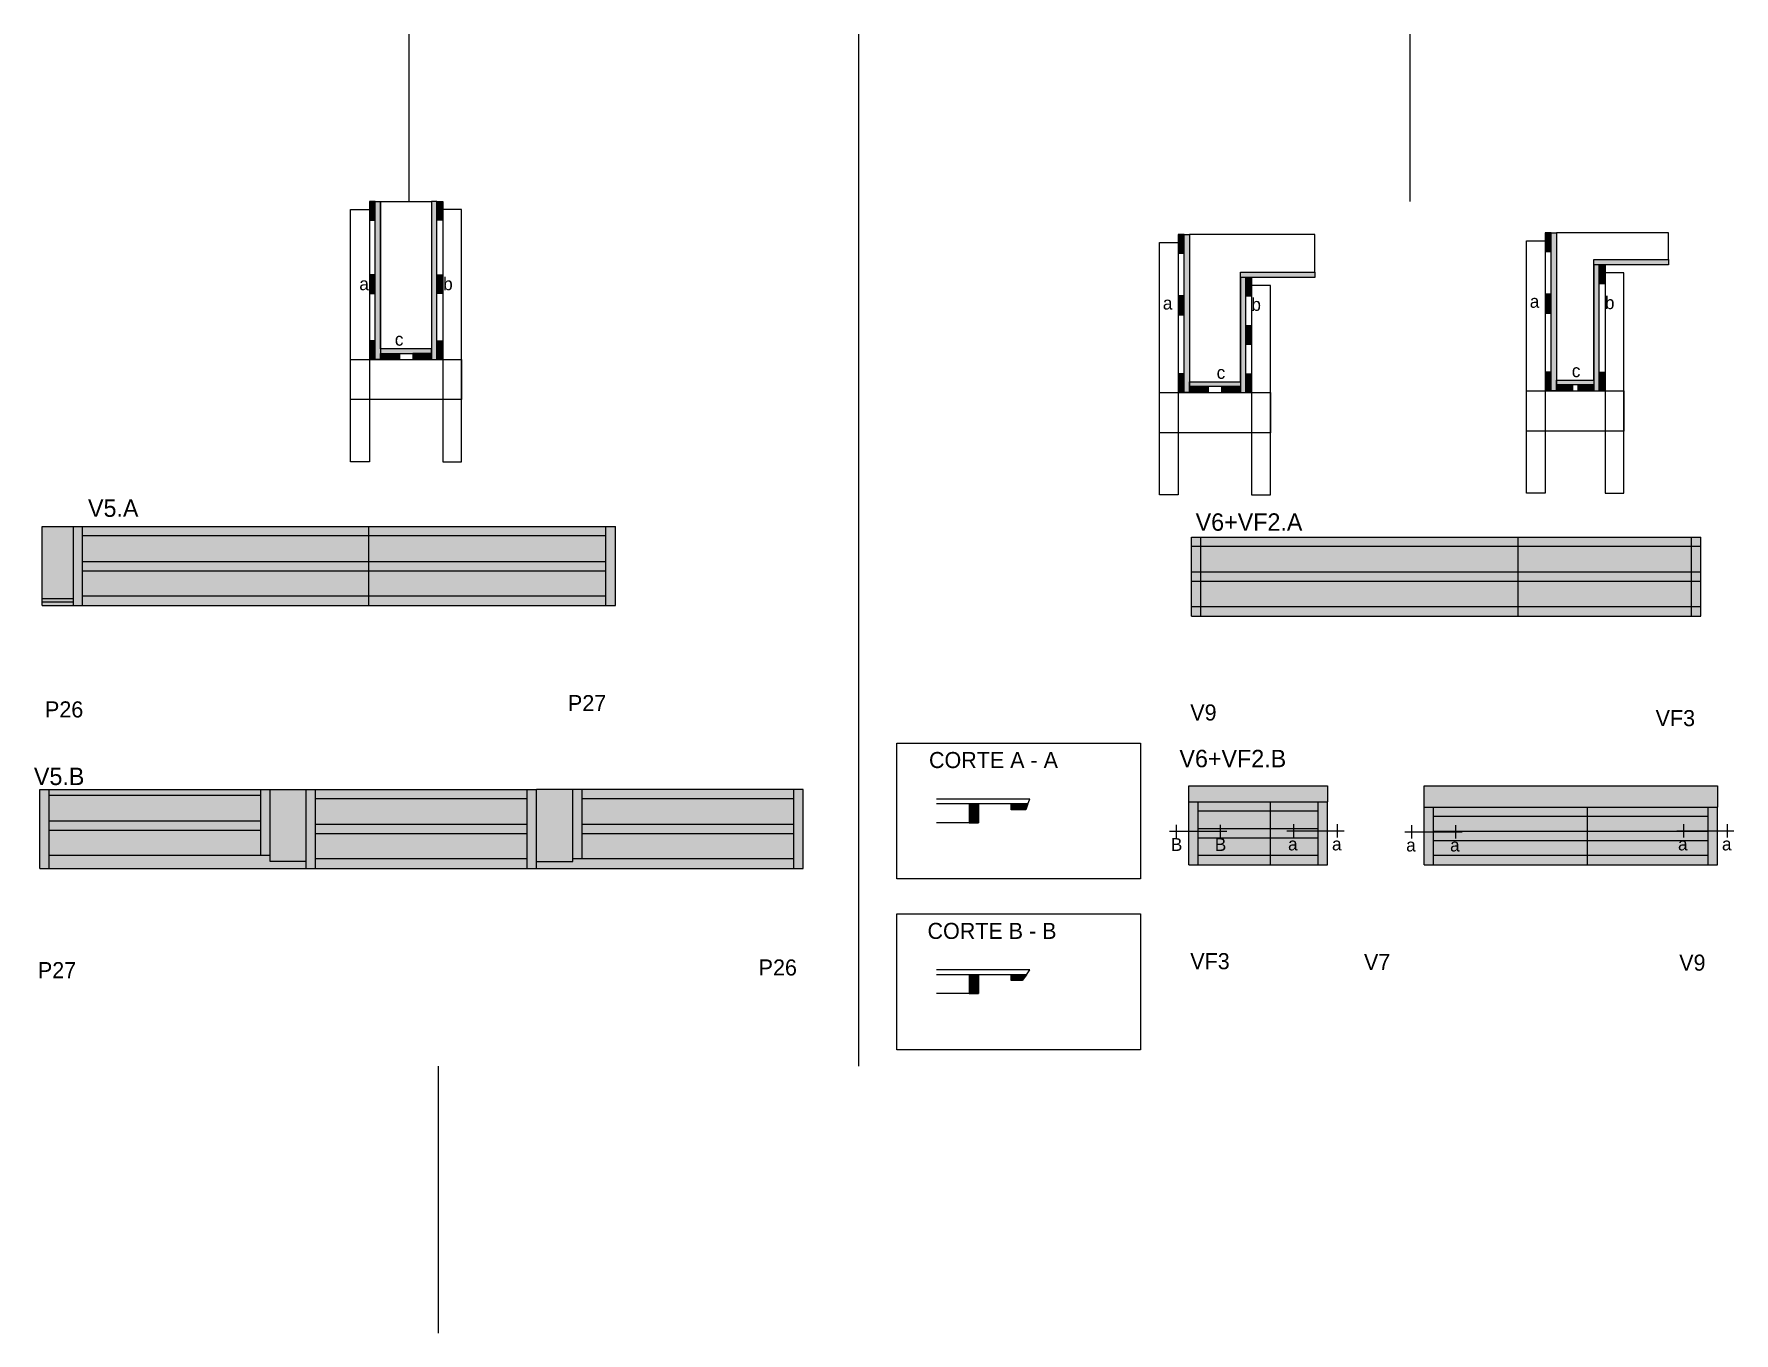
# Model space of a CAD drawing. Header units: metres. Extents: x 7770 to 9040, y 4962 to 5932.
import ezdxf

# ---------------------------------------------------------------- set-up
doc = ezdxf.new("R2010")
doc.units = ezdxf.units.M
for name, color, linetype in [('5', 7, 'Continuous'), ('CONCRETO', 7, 'Continuous'), ('COTA', 7, 'Continuous'), ('Cotas', 7, 'Continuous'), ('detalhes', 7, 'Continuous'), ('Hachura', 7, 'Continuous'), ('Madeira', 7, 'Continuous'), ('NOMENCLATURA', 7, 'Continuous'), ('Painéis', 7, 'Continuous'), ('REAPROVEITAMENTO', 7, 'Continuous'), ('SARR_2.2x7', 7, 'Continuous'), ('SARR_3.5x7', 7, 'Continuous'), ('SARR_EDITAR', 7, 'Continuous'), ('TEXTO PILAR', 7, 'Continuous'), ('Texto Seção', 7, 'Continuous')]:
    doc.layers.add(name, color=color, linetype=linetype)

msp = doc.modelspace()

# ---------------------------------------------------------------- hatches: boundary and pattern name
at = {"layer": 'COTA'}
h = msp.add_hatch(color=7, dxfattribs=at)
h.dxf.hatch_style = 1
h.paths.add_polyline_path([(7799.5, 5564.1), (7776.5, 5564.1), (7776.5, 5564.1), (7776.5, 5510.1), (7776.5, 5510.1), (7799.5, 5510.1), (7799.5, 5510.1), (7799.5, 5564.1)])
h = msp.add_hatch(color=7, dxfattribs=at)
h.dxf.hatch_style = 1
h.paths.add_polyline_path([(8736.2, 5370.6), (8632.7, 5370.6), (8632.7, 5358.6), (8736.2, 5358.6), (8736.2, 5370.6)])
h = msp.add_hatch(color=7, dxfattribs=at)
h.dxf.hatch_style = 1
h.paths.add_polyline_path([(9027.4, 5370.6), (8808.4, 5370.6), (8808.4, 5354.6), (9027.4, 5354.6), (9027.4, 5370.6)])
h = msp.add_hatch(color=7, dxfattribs=at)
h.dxf.hatch_style = 1
h.paths.add_polyline_path([(7973.7, 5367.9), (7946.7, 5367.9), (7946.7, 5313.9), (7973.7, 5313.9), (7973.7, 5367.9)])
h = msp.add_hatch(color=7, dxfattribs=at)
h.dxf.hatch_style = 1
h.paths.add_polyline_path([(8172.7, 5365.7), (8172.7, 5367.9), (8145.7, 5367.9), (8145.7, 5313.9), (8172.7, 5313.9), (8172.7, 5365.7)])
at = {"layer": 'Hachura'}
h = msp.add_hatch(color=7, dxfattribs=at)
h.dxf.hatch_style = 1
h.paths.add_polyline_path([(8020.8, 5792.9), (8025.2, 5792.9), (8025.2, 5792.9), (8025.2, 5806.9), (8025.2, 5806.9), (8020.8, 5806.9), (8020.8, 5806.9), (8020.8, 5792.9)])
h = msp.add_hatch(color=7, dxfattribs=at)
h.dxf.hatch_style = 1
h.paths.add_polyline_path([(8029.2, 5806.9), (8025.2, 5806.9), (8025.2, 5806.9), (8025.2, 5688.9), (8025.2, 5688.9), (8029.2, 5688.9), (8029.2, 5688.9), (8029.2, 5806.9)])
h = msp.add_hatch(color=7, dxfattribs=at)
h.dxf.hatch_style = 1
h.paths.add_polyline_path([(8071.2, 5806.9), (8067.2, 5806.9), (8067.2, 5806.9), (8067.2, 5688.9), (8067.2, 5688.9), (8071.2, 5688.9), (8071.2, 5688.9), (8071.2, 5806.9)])
h = msp.add_hatch(color=7, dxfattribs=at)
h.dxf.hatch_style = 1
h.paths.add_polyline_path([(8075.6, 5792.9), (8071.2, 5792.9), (8071.2, 5792.9), (8071.2, 5806.9), (8071.2, 5806.9), (8075.6, 5806.9), (8075.6, 5806.9), (8075.6, 5792.9)])
h = msp.add_hatch(color=7, dxfattribs=at)
h.dxf.hatch_style = 1
h.paths.add_polyline_path([(8624.8, 5768.2), (8629.2, 5768.2), (8629.2, 5768.2), (8629.2, 5782.2), (8629.2, 5782.2), (8624.8, 5782.2), (8624.8, 5782.2), (8624.8, 5768.2)])
h = msp.add_hatch(color=7, dxfattribs=at)
h.dxf.hatch_style = 1
h.paths.add_polyline_path([(8629.2, 5782.2), (8633.2, 5782.2), (8633.2, 5782.2), (8633.2, 5664.2), (8633.2, 5664.2), (8629.2, 5664.2), (8629.2, 5664.2), (8629.2, 5782.2)])
h = msp.add_hatch(color=7, dxfattribs=at)
h.dxf.hatch_style = 1
h.paths.add_polyline_path([(8898.8, 5769.5), (8903.2, 5769.5), (8903.2, 5769.5), (8903.2, 5783.5), (8903.2, 5783.5), (8898.8, 5783.5), (8898.8, 5783.5), (8898.8, 5769.5)])
h = msp.add_hatch(color=7, dxfattribs=at)
h.dxf.hatch_style = 1
h.paths.add_polyline_path([(8903.2, 5783.5), (8907.2, 5783.5), (8907.2, 5783.5), (8907.2, 5665.5), (8907.2, 5665.5), (8903.2, 5665.5), (8903.2, 5665.5), (8903.2, 5783.5)])
h = msp.add_hatch(color=7, dxfattribs=at)
h.dxf.hatch_style = 1
h.paths.add_polyline_path([(8935.2, 5759.5), (8935.2, 5763.5), (8935.2, 5763.5), (8990.8, 5763.5), (8990.8, 5763.5), (8990.8, 5759.5), (8990.8, 5759.5), (8935.2, 5759.5)])
h = msp.add_hatch(color=7, dxfattribs=at)
h.dxf.hatch_style = 1
h.paths.add_polyline_path([(8020.8, 5738.1), (8025.2, 5738.1), (8025.2, 5738.1), (8025.2, 5752.1), (8025.2, 5752.1), (8020.8, 5752.1), (8020.8, 5752.1), (8020.8, 5738.1)])
h = msp.add_hatch(color=7, dxfattribs=at)
h.dxf.hatch_style = 1
h.paths.add_polyline_path([(8075.6, 5738.1), (8071.2, 5738.1), (8071.2, 5738.1), (8071.2, 5752.1), (8071.2, 5752.1), (8075.6, 5752.1), (8075.6, 5752.1), (8075.6, 5738.1)])
h = msp.add_hatch(color=7, dxfattribs=at)
h.dxf.hatch_style = 1
h.paths.add_polyline_path([(8671.2, 5750.2), (8671.2, 5754.2), (8671.2, 5754.2), (8726.8, 5754.2), (8726.8, 5754.2), (8726.8, 5750.2), (8726.8, 5750.2), (8671.2, 5750.2)])
h = msp.add_hatch(color=7, dxfattribs=at)
h.dxf.hatch_style = 1
h.paths.add_polyline_path([(8939.2, 5759.5), (8935.2, 5759.5), (8935.2, 5759.5), (8935.2, 5665.5), (8935.2, 5665.5), (8939.2, 5665.5), (8939.2, 5665.5), (8939.2, 5759.5)])
h = msp.add_hatch(color=7, dxfattribs=at)
h.dxf.hatch_style = 1
h.paths.add_polyline_path([(8943.6, 5745.5), (8939.2, 5745.5), (8939.2, 5745.5), (8939.2, 5759.5), (8939.2, 5759.5), (8943.6, 5759.5), (8943.6, 5759.5), (8943.6, 5745.5)])
h = msp.add_hatch(color=7, dxfattribs=at)
h.dxf.hatch_style = 1
h.paths.add_polyline_path([(8675.2, 5750.2), (8671.2, 5750.2), (8671.2, 5750.2), (8671.2, 5664.2), (8671.2, 5664.2), (8675.2, 5664.2), (8675.2, 5664.2), (8675.2, 5750.2)])
h = msp.add_hatch(color=7, dxfattribs=at)
h.dxf.hatch_style = 1
h.paths.add_polyline_path([(8679.6, 5736.2), (8675.2, 5736.2), (8675.2, 5736.2), (8675.2, 5750.2), (8675.2, 5750.2), (8679.6, 5750.2), (8679.6, 5750.2), (8679.6, 5736.2)])
h = msp.add_hatch(color=7, dxfattribs=at)
h.dxf.hatch_style = 1
h.paths.add_polyline_path([(8624.8, 5722.3), (8629.2, 5722.3), (8629.2, 5722.3), (8629.2, 5736.3), (8629.2, 5736.3), (8624.8, 5736.3), (8624.8, 5736.3), (8624.8, 5722.3)])
h = msp.add_hatch(color=7, dxfattribs=at)
h.dxf.hatch_style = 1
h.paths.add_polyline_path([(8898.8, 5723.6), (8903.2, 5723.6), (8903.2, 5723.6), (8903.2, 5737.6), (8903.2, 5737.6), (8898.8, 5737.6), (8898.8, 5737.6), (8898.8, 5723.6)])
h = msp.add_hatch(color=7, dxfattribs=at)
h.dxf.hatch_style = 1
h.paths.add_polyline_path([(8679.6, 5700.2), (8675.2, 5700.2), (8675.2, 5700.2), (8675.2, 5714.2), (8675.2, 5714.2), (8679.6, 5714.2), (8679.6, 5714.2), (8679.6, 5700.2)])
h = msp.add_hatch(color=7, dxfattribs=at)
h.dxf.hatch_style = 1
h.paths.add_polyline_path([(8020.8, 5688.9), (8025.2, 5688.9), (8025.2, 5688.9), (8025.2, 5702.9), (8025.2, 5702.9), (8020.8, 5702.9), (8020.8, 5702.9), (8020.8, 5688.9)])
h = msp.add_hatch(color=7, dxfattribs=at)
h.dxf.hatch_style = 1
h.paths.add_polyline_path([(8075.6, 5688.9), (8071.2, 5688.9), (8071.2, 5688.9), (8071.2, 5702.9), (8071.2, 5702.9), (8075.6, 5702.9), (8075.6, 5702.9), (8075.6, 5688.9)])
h = msp.add_hatch(color=7, dxfattribs=at)
h.dxf.hatch_style = 1
h.paths.add_polyline_path([(8067.2, 5693.3), (8067.2, 5696.9), (8067.2, 5696.9), (8029.2, 5696.9), (8029.2, 5696.9), (8029.2, 5693.3), (8029.2, 5693.3), (8067.2, 5693.3)])
h = msp.add_hatch(color=7, dxfattribs=at)
h.dxf.hatch_style = 1
h.paths.add_polyline_path([(8029.2, 5688.9), (8029.2, 5693.3), (8029.2, 5693.3), (8043.2, 5693.3), (8043.2, 5693.3), (8043.2, 5688.9), (8043.2, 5688.9), (8029.2, 5688.9)])
h = msp.add_hatch(color=7, dxfattribs=at)
h.dxf.hatch_style = 1
h.paths.add_polyline_path([(8067.2, 5688.9), (8067.2, 5693.3), (8067.2, 5693.3), (8053.2, 5693.3), (8053.2, 5693.3), (8053.2, 5688.9), (8053.2, 5688.9), (8067.2, 5688.9)])
h = msp.add_hatch(color=7, dxfattribs=at)
h.dxf.hatch_style = 1
h.paths.add_polyline_path([(8624.8, 5664.2), (8629.2, 5664.2), (8629.2, 5664.2), (8629.2, 5678.2), (8629.2, 5678.2), (8624.8, 5678.2), (8624.8, 5678.2), (8624.8, 5664.2)])
h = msp.add_hatch(color=7, dxfattribs=at)
h.dxf.hatch_style = 1
h.paths.add_polyline_path([(8679.6, 5664.2), (8675.2, 5664.2), (8675.2, 5664.2), (8675.2, 5678.2), (8675.2, 5678.2), (8679.6, 5678.2), (8679.6, 5678.2), (8679.6, 5664.2)])
h = msp.add_hatch(color=7, dxfattribs=at)
h.dxf.hatch_style = 1
h.paths.add_polyline_path([(8898.8, 5665.5), (8903.2, 5665.5), (8903.2, 5665.5), (8903.2, 5679.5), (8903.2, 5679.5), (8898.8, 5679.5), (8898.8, 5679.5), (8898.8, 5665.5)])
h = msp.add_hatch(color=7, dxfattribs=at)
h.dxf.hatch_style = 1
h.paths.add_polyline_path([(8943.6, 5665.5), (8939.2, 5665.5), (8939.2, 5665.5), (8939.2, 5679.5), (8939.2, 5679.5), (8943.6, 5679.5), (8943.6, 5679.5), (8943.6, 5665.5)])
h = msp.add_hatch(color=7, dxfattribs=at)
h.dxf.hatch_style = 1
h.paths.add_polyline_path([(8633.2, 5668.6), (8633.2, 5672.2), (8633.2, 5672.2), (8671.2, 5672.2), (8671.2, 5672.2), (8671.2, 5668.6), (8671.2, 5668.6), (8633.2, 5668.6)])
h = msp.add_hatch(color=7, dxfattribs=at)
h.dxf.hatch_style = 1
h.paths.add_polyline_path([(8633.2, 5664.2), (8633.2, 5668.6), (8633.2, 5668.6), (8647.2, 5668.6), (8647.2, 5668.6), (8647.2, 5664.2), (8647.2, 5664.2), (8633.2, 5664.2)])
h = msp.add_hatch(color=7, dxfattribs=at)
h.dxf.hatch_style = 1
h.paths.add_polyline_path([(8671.2, 5664.2), (8671.2, 5668.6), (8671.2, 5668.6), (8657.2, 5668.6), (8657.2, 5668.6), (8657.2, 5664.2), (8657.2, 5664.2), (8671.2, 5664.2)])
h = msp.add_hatch(color=7, dxfattribs=at)
h.dxf.hatch_style = 1
h.paths.add_polyline_path([(8907.2, 5669.9), (8907.2, 5673.5), (8907.2, 5673.5), (8935.2, 5673.5), (8935.2, 5673.5), (8935.2, 5669.9), (8935.2, 5669.9), (8907.2, 5669.9)])
h = msp.add_hatch(color=7, dxfattribs=at)
h.dxf.hatch_style = 1
h.paths.add_polyline_path([(8907.2, 5665.5), (8907.2, 5669.9), (8907.2, 5669.9), (8919.2, 5669.9), (8919.2, 5669.9), (8919.2, 5665.5), (8919.2, 5665.5), (8907.2, 5665.5)])
h = msp.add_hatch(color=7, dxfattribs=at)
h.dxf.hatch_style = 1
h.paths.add_polyline_path([(8935.2, 5665.5), (8935.2, 5669.9), (8935.2, 5669.9), (8923.2, 5669.9), (8923.2, 5669.9), (8923.2, 5665.5), (8923.2, 5665.5), (8935.2, 5665.5)])
h = msp.add_hatch(color=7, dxfattribs=at)
h.dxf.hatch_style = 1
h.paths.add_polyline_path([(8475.7, 5357), (8468.7, 5357), (8468.7, 5343), (8475.7, 5343), (8475.7, 5357)])
h = msp.add_hatch(color=7, dxfattribs=at)
h.dxf.hatch_style = 1
h.paths.add_polyline_path([(8512.6, 5357), (8510.9, 5352.6), (8510.9, 5352.6), (8500.1, 5352.6), (8500.1, 5352.6), (8500.1, 5357), (8500.1, 5357), (8512.6, 5357)])
h = msp.add_hatch(color=7, dxfattribs=at)
h.dxf.hatch_style = 1
h.paths.add_polyline_path([(8475.7, 5229.5), (8468.7, 5229.5), (8468.7, 5215.5), (8475.7, 5215.5), (8475.7, 5229.5)])
h = msp.add_hatch(color=7, dxfattribs=at)
h.dxf.hatch_style = 1
h.paths.add_polyline_path([(8511.4, 5229.5), (8508.3, 5225.1), (8508.3, 5225.1), (8500.1, 5225.1), (8500.1, 5225.1), (8500.1, 5229.5), (8500.1, 5229.5), (8511.4, 5229.5)])
at = {"layer": 'REAPROVEITAMENTO'}
h = msp.add_hatch(color=7, dxfattribs=at)
h.dxf.hatch_style = 1
h.paths.add_polyline_path([(7799.5, 5510.1), (7776.5, 5510.1), (7776.5, 5510.1), (7776.5, 5505.1), (7776.5, 5505.1), (8020.5, 5505.1), (8020.5, 5505.1), (8020.5, 5564.1), (8020.5, 5564.1), (7799.5, 5564.1), (7799.5, 5564.1), (7799.5, 5510.1)])
h = msp.add_hatch(color=7, dxfattribs=at)
h.dxf.hatch_style = 1
h.paths.add_polyline_path([(8204.5, 5505.1), (8204.5, 5564.1), (8204.5, 5564.1), (8020.5, 5564.1), (8020.5, 5564.1), (8020.5, 5505.1), (8020.5, 5505.1), (8204.5, 5505.1)])
h = msp.add_hatch(color=7, dxfattribs=at)
h.dxf.hatch_style = 1
h.paths.add_polyline_path([(9015.1, 5497.3), (9015.1, 5556.3), (9015.1, 5556.3), (8634.6, 5556.3), (8634.6, 5556.3), (8634.6, 5497.3), (8634.6, 5497.3), (9015.1, 5497.3)])
h = msp.add_hatch(color=7, dxfattribs=at)
h.dxf.hatch_style = 1
h.paths.add_polyline_path([(7946.7, 5313.9), (7946.7, 5367.9), (7946.7, 5367.9), (7774.7, 5367.9), (7774.7, 5367.9), (7774.7, 5308.9), (7774.7, 5308.9), (7973.7, 5308.9), (7973.7, 5308.9), (7973.7, 5313.9), (7973.7, 5313.9), (7946.7, 5313.9)])
h = msp.add_hatch(color=7, dxfattribs=at)
h.dxf.hatch_style = 1
h.paths.add_polyline_path([(8145.7, 5308.9), (8145.7, 5367.9), (8145.7, 5367.9), (7973.7, 5367.9), (7973.7, 5367.9), (7973.7, 5308.9), (7973.7, 5308.9), (8145.7, 5308.9)])
h = msp.add_hatch(color=7, dxfattribs=at)
h.dxf.hatch_style = 1
h.paths.add_polyline_path([(8172.7, 5313.9), (8145.7, 5313.9), (8145.7, 5313.9), (8145.7, 5308.9), (8145.7, 5308.9), (8344.7, 5308.9), (8344.7, 5308.9), (8344.7, 5367.9), (8344.7, 5367.9), (8172.7, 5367.9), (8172.7, 5367.9), (8172.7, 5313.9)])
h = msp.add_hatch(color=7, dxfattribs=at)
h.dxf.hatch_style = 1
h.paths.add_polyline_path([(8736.2, 5311.6), (8736.2, 5358.6), (8736.2, 5358.6), (8632.7, 5358.6), (8632.7, 5358.6), (8632.7, 5311.6), (8632.7, 5311.6), (8736.2, 5311.6)])
h = msp.add_hatch(color=7, dxfattribs=at)
h.dxf.hatch_style = 1
h.paths.add_polyline_path([(9027.4, 5311.6), (9027.4, 5354.6), (9027.4, 5354.6), (8808.4, 5354.6), (8808.4, 5354.6), (8808.4, 5311.6), (8808.4, 5311.6), (9027.4, 5311.6)])

# ---------------------------------------------------------------- linework, layer by layer
at = {"color": 7, "lineweight": 25}
msp.add_line((8072.4, 4961.9), (8072.4, 5161.2), dxfattribs=at)
at = {"layer": 'CONCRETO', "color": 7, "lineweight": 25}
for points in [[(8029.2, 5806.9), (8029.2, 5806.9), (8067.2, 5806.9), (8067.2, 5778.9), (8067.2, 5778.9), (8067.2, 5696.9), (8029.2, 5696.9), (8029.2, 5806.9)], [(8726.8, 5754.2), (8726.8, 5782.2), (8633.2, 5782.2), (8633.2, 5754.2), (8633.2, 5754.2), (8633.2, 5672.2), (8671.2, 5672.2), (8671.2, 5754.2)], [(8990.8, 5763.5), (8990.8, 5783.5), (8907.2, 5783.5), (8907.2, 5755.5), (8907.2, 5755.5), (8907.2, 5673.5), (8935.2, 5673.5), (8935.2, 5763.5)]]:
    msp.add_lwpolyline(points, close=True, dxfattribs=at)
at = {"layer": 'COTA', "color": 7, "lineweight": 25}
for p, q in [((8386, 5931.9), (8386, 5161.2)), ((7776.5, 5510.1), (7776.5, 5564.1)), ((7776.5, 5564.1), (7799.5, 5564.1)), ((8632.7, 5358.6), (8632.7, 5370.6)), ((8632.7, 5370.6), (8736.2, 5370.6)), ((8736.2, 5370.6), (8736.2, 5358.6)), ((8808.4, 5354.6), (8808.4, 5370.6)), ((8808.4, 5370.6), (9027.4, 5370.6)), ((9027.4, 5370.6), (9027.4, 5354.6)), ((7946.7, 5367.9), (7973.7, 5367.9)), ((8172.7, 5367.9), (8145.7, 5367.9))]:
    msp.add_line(p, q, dxfattribs=at)
at = {"layer": 'Cotas', "color": 7, "lineweight": 25}
for points in [[(8414.7, 5402.5), (8596.7, 5402.5), (8596.7, 5301.1), (8414.7, 5301.1)], [(8414.7, 5275), (8596.7, 5275), (8596.7, 5173.5), (8414.7, 5173.5)]]:
    msp.add_lwpolyline(points, close=True, dxfattribs=at)
at = {"layer": 'Defpoints', "color": 7, "lineweight": 25}
for p, q in [((8050.4, 5806.9), (8050.4, 5931.9)), ((8798.1, 5806.9), (8798.1, 5931.9))]:
    msp.add_line(p, q, dxfattribs=at)
at = {"layer": 'Madeira', "color": 7, "lineweight": 25}
for points in [[(8020.8, 5792.9), (8025.2, 5792.9), (8025.2, 5806.9), (8020.8, 5806.9)], [(8075.6, 5792.9), (8071.2, 5792.9), (8071.2, 5806.9), (8075.6, 5806.9)], [(8624.8, 5768.2), (8629.2, 5768.2), (8629.2, 5782.2), (8624.8, 5782.2)], [(8898.8, 5769.5), (8903.2, 5769.5), (8903.2, 5783.5), (8898.8, 5783.5)], [(8020.8, 5738.1), (8025.2, 5738.1), (8025.2, 5752.1), (8020.8, 5752.1)], [(8075.6, 5738.1), (8071.2, 5738.1), (8071.2, 5752.1), (8075.6, 5752.1)], [(8943.6, 5745.5), (8939.2, 5745.5), (8939.2, 5759.5), (8943.6, 5759.5)], [(8679.6, 5736.2), (8675.2, 5736.2), (8675.2, 5750.2), (8679.6, 5750.2)], [(8624.8, 5722.3), (8629.2, 5722.3), (8629.2, 5736.3), (8624.8, 5736.3)], [(8898.8, 5723.6), (8903.2, 5723.6), (8903.2, 5737.6), (8898.8, 5737.6)], [(8679.6, 5700.2), (8675.2, 5700.2), (8675.2, 5714.2), (8679.6, 5714.2)], [(8020.8, 5688.9), (8025.2, 5688.9), (8025.2, 5702.9), (8020.8, 5702.9)], [(8075.6, 5688.9), (8071.2, 5688.9), (8071.2, 5702.9), (8075.6, 5702.9)], [(8029.2, 5688.9), (8029.2, 5693.3), (8043.2, 5693.3), (8043.2, 5688.9)], [(8067.2, 5688.9), (8067.2, 5693.3), (8053.2, 5693.3), (8053.2, 5688.9)], [(8624.8, 5664.2), (8629.2, 5664.2), (8629.2, 5678.2), (8624.8, 5678.2)], [(8679.6, 5664.2), (8675.2, 5664.2), (8675.2, 5678.2), (8679.6, 5678.2)], [(8898.8, 5665.5), (8903.2, 5665.5), (8903.2, 5679.5), (8898.8, 5679.5)], [(8943.6, 5665.5), (8939.2, 5665.5), (8939.2, 5679.5), (8943.6, 5679.5)], [(8633.2, 5664.2), (8633.2, 5668.6), (8647.2, 5668.6), (8647.2, 5664.2)], [(8671.2, 5664.2), (8671.2, 5668.6), (8657.2, 5668.6), (8657.2, 5664.2)], [(8907.2, 5665.5), (8907.2, 5669.9), (8919.2, 5669.9), (8919.2, 5665.5)], [(8935.2, 5665.5), (8935.2, 5669.9), (8923.2, 5669.9), (8923.2, 5665.5)], [(8475.7, 5343), (8475.7, 5357), (8468.7, 5357), (8468.7, 5343)], [(8500.1, 5357), (8512.6, 5357), (8510.9, 5352.6), (8500.1, 5352.6)], [(8475.7, 5215.5), (8475.7, 5229.5), (8468.7, 5229.5), (8468.7, 5215.5)], [(8500.1, 5229.5), (8511.4, 5229.5), (8508.3, 5225.1), (8500.1, 5225.1)]]:
    msp.add_lwpolyline(points, close=True, dxfattribs=at)
for points in [[(8475.7, 5357), (8475.7, 5343), (8444.2, 5343)], [(8475.7, 5229.5), (8475.7, 5215.5), (8444.2, 5215.5)]]:
    msp.add_lwpolyline(points, dxfattribs=at)
at = {"layer": 'NOMENCLATURA', "color": 7, "lineweight": 25}
for p, q in [((8618.3, 5336.6), (8661.1, 5336.6)), ((8623.3, 5341.5), (8623.3, 5331.6)), ((8656.1, 5341.5), (8656.1, 5331.6)), ((8705.8, 5337), (8748.6, 5337)), ((8710.8, 5342), (8710.8, 5332)), ((8743.6, 5342), (8743.6, 5332)), ((8794.1, 5336.2), (8836.8, 5336.2)), ((8799.1, 5341.2), (8799.1, 5331.2)), ((8831.8, 5341.2), (8831.8, 5331.2)), ((8997, 5337), (9039.8, 5337)), ((9002, 5342), (9002, 5332)), ((9034.8, 5342), (9034.8, 5332))]:
    msp.add_line(p, q, dxfattribs=at)
at = {"layer": 'Painéis', "color": 7, "lineweight": 25}
for p, q in [((7799.5, 5564.1), (8204.5, 5564.1)), ((7799.5, 5564.1), (7799.5, 5510.1)), ((8020.5, 5505.1), (8020.5, 5564.1)), ((8204.5, 5505.1), (8204.5, 5564.1)), ((8634.6, 5556.3), (9015.1, 5556.3)), ((8634.6, 5497.3), (8634.6, 5556.3)), ((8878.6, 5497.3), (8878.6, 5556.3)), ((9015.1, 5497.3), (9015.1, 5556.3)), ((7776.5, 5505.1), (7776.5, 5510.1)), ((7799.5, 5510.1), (7776.5, 5510.1)), ((7776.5, 5505.1), (8204.5, 5505.1)), ((8634.6, 5497.3), (9015.1, 5497.3)), ((7774.7, 5367.9), (7946.7, 5367.9)), ((7774.7, 5308.9), (7774.7, 5367.9)), ((7946.7, 5313.9), (7946.7, 5367.9)), ((7973.7, 5308.9), (7973.7, 5367.9)), ((7973.7, 5367.9), (8145.7, 5367.9)), ((8145.7, 5308.9), (8145.7, 5367.9)), ((8344.7, 5367.9), (8172.7, 5367.9)), ((8172.7, 5313.9), (8172.7, 5367.9)), ((8344.7, 5308.9), (8344.7, 5367.9)), ((8514, 5360.6), (8444.2, 5360.6)), ((8512.6, 5357), (8444.2, 5357)), ((8512.6, 5357), (8514, 5360.6)), ((8632.7, 5358.6), (8736.2, 5358.6)), ((8632.7, 5311.6), (8632.7, 5358.6)), ((8693.7, 5311.6), (8693.7, 5358.6)), ((8736.2, 5311.6), (8736.2, 5358.6)), ((8808.4, 5354.6), (9027.4, 5354.6)), ((8808.4, 5311.6), (8808.4, 5354.6)), ((8930.4, 5311.6), (8930.4, 5354.6)), ((9027.4, 5311.6), (9027.4, 5354.6)), ((7774.7, 5308.9), (8344.7, 5308.9)), ((7973.7, 5313.9), (7946.7, 5313.9)), ((8145.7, 5313.9), (8172.7, 5313.9)), ((8632.7, 5311.6), (8736.2, 5311.6)), ((8808.4, 5311.6), (9027.4, 5311.6)), ((8514, 5233.1), (8444.2, 5233.1)), ((8511.4, 5229.5), (8514, 5233.1)), ((8511.4, 5229.5), (8444.2, 5229.5))]:
    msp.add_line(p, q, dxfattribs=at)
for points in [[(8025.2, 5806.9), (8029.2, 5806.9), (8029.2, 5688.9), (8025.2, 5688.9)], [(8071.2, 5806.9), (8067.2, 5806.9), (8067.2, 5688.9), (8071.2, 5688.9)], [(8629.2, 5782.2), (8633.2, 5782.2), (8633.2, 5664.2), (8629.2, 5664.2)], [(8903.2, 5783.5), (8907.2, 5783.5), (8907.2, 5665.5), (8903.2, 5665.5)], [(8935.2, 5759.5), (8935.2, 5763.5), (8990.8, 5763.5), (8990.8, 5759.5)], [(8671.2, 5750.2), (8671.2, 5754.2), (8726.8, 5754.2), (8726.8, 5750.2)], [(8939.2, 5759.5), (8935.2, 5759.5), (8935.2, 5665.5), (8939.2, 5665.5)], [(8675.2, 5750.2), (8671.2, 5750.2), (8671.2, 5664.2), (8675.2, 5664.2)], [(8067.2, 5693.3), (8067.2, 5696.9), (8029.2, 5696.9), (8029.2, 5693.3)], [(8633.2, 5668.6), (8633.2, 5672.2), (8671.2, 5672.2), (8671.2, 5668.6)], [(8907.2, 5669.9), (8907.2, 5673.5), (8935.2, 5673.5), (8935.2, 5669.9)]]:
    msp.add_lwpolyline(points, close=True, dxfattribs=at)
at = {"layer": 'SARR_2.2x7', "color": 7, "lineweight": 25}
for p, q in [((7806.5, 5505.1), (7806.5, 5564.1)), ((8197.5, 5505.1), (8197.5, 5564.1)), ((8020.5, 5557.1), (7806.5, 5557.1)), ((8197.5, 5557.1), (8020.5, 5557.1)), ((8878.6, 5549.3), (8634.6, 5549.3)), ((8641.6, 5497.3), (8641.6, 5556.3)), ((9015.1, 5549.3), (8878.6, 5549.3)), ((9008.1, 5497.3), (9008.1, 5556.3)), ((7806.5, 5538.1), (8020.5, 5538.1)), ((8020.5, 5538.1), (8197.5, 5538.1)), ((7806.5, 5531.1), (8020.5, 5531.1)), ((8020.5, 5531.1), (8197.5, 5531.1)), ((8634.6, 5530.3), (8878.6, 5530.3)), ((8634.6, 5523.3), (8878.6, 5523.3)), ((8878.6, 5530.3), (9015.1, 5530.3)), ((8878.6, 5523.3), (9015.1, 5523.3)), ((8020.5, 5512.1), (7806.5, 5512.1)), ((8197.5, 5512.1), (8020.5, 5512.1)), ((8878.6, 5504.3), (8634.6, 5504.3)), ((9015.1, 5504.3), (8878.6, 5504.3)), ((7781.7, 5308.9), (7781.7, 5367.9)), ((7939.7, 5363.4), (7781.7, 5363.4)), ((7939.7, 5318.4), (7939.7, 5367.9)), ((7980.7, 5308.9), (7980.7, 5367.9)), ((8138.7, 5360.9), (7980.7, 5360.9)), ((8138.7, 5308.9), (8138.7, 5367.9)), ((8179.7, 5315.9), (8179.7, 5367.9)), ((8337.7, 5360.9), (8179.7, 5360.9)), ((8337.7, 5308.9), (8337.7, 5367.9)), ((8639.7, 5311.6), (8639.7, 5358.6)), ((8729.2, 5311.6), (8729.2, 5358.6)), ((7781.7, 5344.4), (7939.7, 5344.4)), ((8693.7, 5351.6), (8639.7, 5351.6)), ((8729.2, 5351.6), (8693.7, 5351.6)), ((8815.4, 5311.6), (8815.4, 5354.6)), ((8930.4, 5347.6), (8815.4, 5347.6)), ((9020.4, 5347.6), (8930.4, 5347.6)), ((9020.4, 5311.6), (9020.4, 5354.6)), ((7781.7, 5337.4), (7939.7, 5337.4)), ((7980.7, 5341.9), (8138.7, 5341.9)), ((7980.7, 5334.9), (8138.7, 5334.9)), ((8179.7, 5341.9), (8337.7, 5341.9)), ((8179.7, 5334.9), (8337.7, 5334.9)), ((8639.7, 5338.6), (8693.7, 5338.6)), ((8693.7, 5338.6), (8729.2, 5338.6)), ((8815.4, 5336.6), (8930.4, 5336.6)), ((8930.4, 5336.6), (9020.4, 5336.6)), ((8639.7, 5331.6), (8693.7, 5331.6)), ((8693.7, 5331.6), (8729.2, 5331.6)), ((8815.4, 5329.6), (8930.4, 5329.6)), ((8930.4, 5329.6), (9020.4, 5329.6)), ((7946.7, 5318.4), (7781.7, 5318.4)), ((8138.7, 5315.9), (7980.7, 5315.9)), ((8337.7, 5315.9), (8172.7, 5315.9)), ((8693.7, 5318.6), (8639.7, 5318.6)), ((8729.2, 5318.6), (8693.7, 5318.6)), ((8930.4, 5318.6), (8815.4, 5318.6)), ((9020.4, 5318.6), (8930.4, 5318.6))]:
    msp.add_line(p, q, dxfattribs=at)
at = {"layer": 'SARR_3.5x7', "color": 7, "lineweight": 25}
for points in [[(8006.8, 5800.9), (8020.8, 5800.9), (8020.8, 5612.5), (8006.8, 5612.5)], [(8089.6, 5800.9), (8075.6, 5800.9), (8075.6, 5612.5), (8089.6, 5612.5)], [(8610.8, 5776.2), (8624.8, 5776.2), (8624.8, 5587.7), (8610.8, 5587.7)], [(8884.8, 5777.5), (8898.8, 5777.5), (8898.8, 5589), (8884.8, 5589)], [(8957.6, 5753.5), (8943.6, 5753.5), (8943.6, 5589), (8957.6, 5589)], [(8693.6, 5744.2), (8679.6, 5744.2), (8679.6, 5587.7), (8693.6, 5587.7)], [(8006.8, 5688.9), (8089.6, 5688.9), (8089.6, 5658.9), (8006.8, 5658.9)], [(8610.8, 5664.2), (8693.6, 5664.2), (8693.6, 5634.1), (8610.8, 5634.1)], [(8884.8, 5665.5), (8957.6, 5665.5), (8957.6, 5635.4), (8884.8, 5635.4)]]:
    msp.add_lwpolyline(points, close=True, dxfattribs=at)
at = {"layer": 'SARR_EDITAR', "color": 7, "lineweight": 25}
for p, q in [((7799.5, 5510.1), (7799.5, 5505.1)), ((7799.5, 5507.6), (7776.5, 5507.6))]:
    msp.add_line(p, q, dxfattribs=at)

# ---------------------------------------------------------------- texts
at = {"layer": '5', "color": 7, "lineweight": 25}
for s, p in [('P26', (7778.6, 5421.6)), ('P27', (8169.1, 5426.3)), ('V9', (8633.8, 5419.3)), ('VF3', (8981.3, 5415.1)), ('VF3', (8633.8, 5233.6)), ('V7', (8763.5, 5233)), ('V9', (8998.9, 5232.5)), ('P27', (7773.3, 5226.9)), ('P26', (8311.5, 5228.9))]:
    msp.add_text(s, height=12, dxfattribs=at).set_placement(p)
at = {"layer": 'detalhes', "color": 7, "lineweight": 25}
for s, p in [('b', (8075.9, 5740.6)), ('a', (8013.3, 5740.6)), ('a', (8613.3, 5726.2)), ('b', (8679.4, 5725.2)), ('a', (8887.3, 5727.5)), ('b', (8943.4, 5726.5)), ('c', (8039.8, 5699.2)), ('c', (8653.5, 5674.4)), ('c', (8918.7, 5675.7)), ('B', (8619.3, 5321.9)), ('B', (8652.1, 5321.9)), ('a', (8706.8, 5322.3)), ('a', (8739.6, 5322.3)), ('a', (8795, 5321.5)), ('a', (8827.8, 5321.5)), ('a', (8998, 5322.3)), ('a', (9030.8, 5322.3))]:
    msp.add_text(s, height=9.6, dxfattribs=at).set_placement(p)
at = {"layer": 'TEXTO PILAR', "color": 7, "lineweight": 25}
for s, p in [('CORTE A - A', (8438.7, 5383.8)), ('CORTE B - B', (8437.6, 5256.2))]:
    msp.add_text(s, height=12, dxfattribs=at).set_placement(p)
at = {"layer": 'Texto Seção', "color": 7, "lineweight": 25}
for s, p in [('V5.A', (7810.7, 5571.4)), ('V6+VF2.A', (8637.8, 5561)), ('V6+VF2.B', (8625.7, 5384.4)), ('V5.B', (7770.3, 5371.1))]:
    msp.add_text(s, height=13, dxfattribs=at).set_placement(p)

doc.saveas('drawing.dxf')
